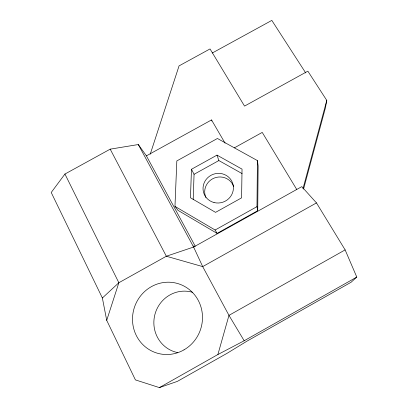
<?xml version="1.0" encoding="UTF-8"?>
<svg xmlns="http://www.w3.org/2000/svg" width="408" height="408" viewBox="0 0 408 408"><rect width="100%" height="100%" fill="white"/><g stroke="black" fill="none" stroke-linecap="round" stroke-linejoin="round"><path stroke-width="0.61" d="M257.718 210.696L256.984 206.637L257.417 160.584L217.428 138.48L176.832 160.92L174.966 206.377L178.061 210.395L217.076 233.391L257.718 210.696L258.121 165.903L257.417 160.584M193.198 199.512L194.06 174.303L191.469 169.269L217.005 155.127L242.036 169.126L241.597 197.855L215.557 212.359L190.465 197.768L191.469 169.269M150.236 154.163L179.051 65.887L210.033 48.929L244.54 106.1L307.861 71.16L326.777 100.399L325.39 108.003L303.542 189.098M302.971 188.71L326.777 100.399M159.395 387.6L217.892 354.521L228.97 315.358L202.7 266.608L193.606 247.044L138.307 144.539L110.196 149.155L64.938 174.037L51.219 192.489L102.372 297.988L106.712 320.346L135.41 379.899L159.395 387.6L177.358 381.393L227.016 353.343L247.044 341.103L351.135 282.219L356.781 277.073L345.132 249.89L316.475 202.914L301.808 186.629L193.606 247.044L166.347 256.234L118.85 282.739L102.372 297.988M106.712 320.346L118.85 282.739L64.938 174.037M217.892 354.521L244.173 340.762L356.781 277.073M345.132 249.89L228.97 315.358L244.173 340.762M316.475 202.914L202.7 266.608L166.347 256.234L110.196 149.155M174.966 206.377L215.113 230.005L256.984 206.637M234.411 147.818L262.242 132.406L296.708 189.419M194.06 174.303L218.861 160.558L242.082 173.584M138.307 144.539L146.406 155.851L211.533 119.937L225.083 143.188M212.282 53.004L271.82 20.4L305.73 72.95M194.657 246.458L193.05 246.009M215.113 230.005L217.076 233.391M146.406 155.851L195.279 246.279M217.005 155.127L218.861 160.558M211.533 119.937L211.864 121.003M177.781 352.624A31.079 29.988 -76.6 0 1 154.775 315.022A31.079 29.988 -76.6 0 1 192.535 292.301M205.907 197.569A14.948 14.474 -22.1 0 1 214.2 178.072A14.948 14.474 -22.1 0 1 233.646 186.466M184.018 349.84A36.292 34.864 -72.4 0 0 185.961 287.207A36.292 34.864 -72.4 0 0 132.518 318.036A36.292 34.864 -72.4 0 0 184.018 349.84M214.027 202.536A15.274 14.764 -22.1 0 0 232.973 184.258A15.274 14.764 -22.1 0 0 207.667 177.755A15.274 14.764 -22.1 0 0 214.027 202.536"/></g></svg>
